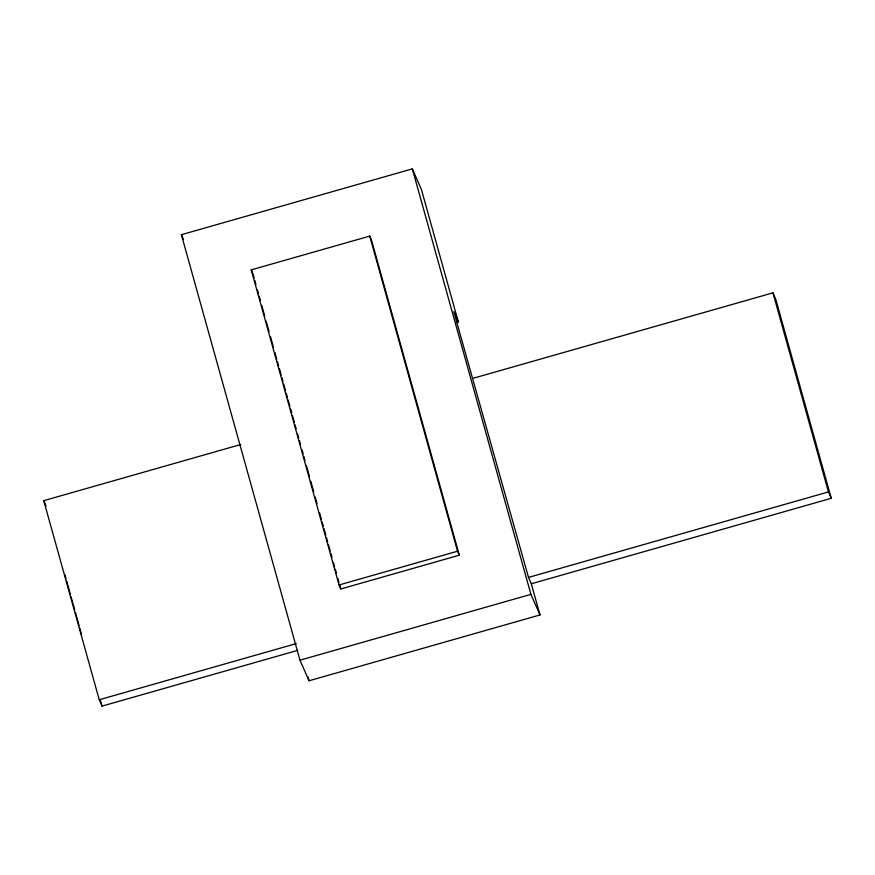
<?xml version="1.0" encoding="UTF-8"?>
<svg xmlns="http://www.w3.org/2000/svg" width="875" height="875" viewBox="0 0 875 875"><rect width="100%" height="100%" fill="white"/><g stroke="black" fill="none" stroke-linecap="round" stroke-linejoin="round"><path stroke-width="1.31" d="M458.325 321.902L453.786 311.609L528.5 577.412L531.311 583.778L539.995 614.95L309.05 680.772L299.972 660.188L181.377 234.697L412.333 168.875L421.411 189.459L458.325 321.902L455.689 322.656M251.223 269.883L369.731 236.108L371.492 240.089L459.32 555.198L340.802 588.973L339.052 584.992L251.223 269.883L252.547 272.869M297.73 650.355L102.047 706.125L99.236 699.748L43.75 500.664L240.745 444.522M473.014 378.328L772.953 292.841L775.764 299.217L831.25 498.302L531.311 583.778M339.052 584.992L457.559 551.217L459.32 555.198M99.236 699.748L296.231 643.606M528.5 577.412L828.439 491.925L831.25 498.302M299.972 660.188L530.917 594.366L539.995 614.95M181.377 234.697L183.52 239.542M43.75 500.664L46.091 505.98M772.953 292.841L828.439 491.925M412.333 168.875L530.917 594.366M369.731 236.108L457.559 551.217M252.984 273.864L254.078 277.802M254.811 280.427L255.905 284.364M257.37 289.614L258.475 293.562M259.208 296.188L260.302 300.125M261.767 305.375L264.688 315.875M266.153 321.125L269.084 331.636M270.55 336.886L273.47 347.386M274.936 352.636L276.762 359.209M277.495 361.834L278.6 365.772M279.333 368.397L281.159 374.959M281.892 377.584L282.986 381.522M283.719 384.147L285.545 390.72M286.278 393.345L287.383 397.283M288.116 399.908L289.942 406.47M290.675 409.095L291.769 413.033M292.502 415.658L294.328 422.231M295.061 424.856L296.166 428.794M297.62 434.044L298.725 437.981M299.458 440.606L300.552 444.544M302.017 449.805L303.111 453.742M303.844 456.367L304.948 460.305M306.403 465.555L309.334 476.055M310.8 481.316L313.731 491.816M315.186 497.066L317.023 503.628M319.583 512.827L321.409 519.389M322.142 522.014L323.236 525.952M323.969 528.577L325.806 535.139M326.539 537.764L327.633 541.712M328.366 544.337L330.192 550.9M330.925 553.525L332.019 557.462M333.484 562.712L334.589 566.65M335.322 569.275L336.416 573.223M337.881 578.473L338.975 582.411M339.708 585.036L340.802 588.973M307.967 676.878L309.05 680.772M100.581 700.886L102.047 706.125M64.881 574.613L65.975 578.539M66.697 581.153L70.35 594.234M71.072 596.859L74.725 609.941M75.447 612.555L79.1 625.636M79.822 628.25L81.648 634.791"/></g></svg>
